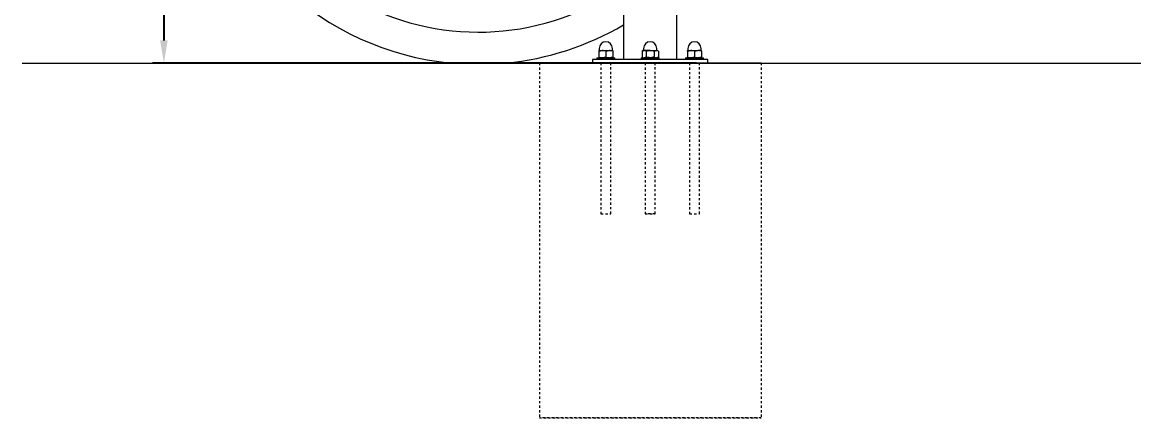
# Model space of a CAD drawing. Header units: inches. Extents: x -8 to 544, y 1 to 138.
# Drawn here: x -7.81 to 41.52, y 77.41 to 94.96 of the extents above; entities that cross this region are included whole.
import ezdxf

# ---------------------------------------------------------------- set-up
doc = ezdxf.new("R2010")
doc.units = ezdxf.units.IN
doc.linetypes.add('HIDDEN', pattern=[1.905, 1.27, -0.635])
for name, color, linetype, lineweight in [('ZANO_R', 7, 'Continuous', 0), ('ZANO_R_przerywana', 250, 'HIDDEN', 0), ('ZANO_W', 1, 'Continuous', 0)]:
    doc.layers.add(name, color=color, linetype=linetype, lineweight=lineweight)
doc.styles.get("Standard").update_dxf_attribs({"font": 'arial.ttf'})
doc.dimstyles.new('amerykanie', dxfattribs={"dimtxt": 50, "dimasz": 50, "dimexe": 0.5, "dimexo": 0.5, "dimgap": 1, "dimtad": 1, "dimdec": 0, "dimzin": 0, "dimlunit": 5, "dimtxsty": 'Standard', "dimcen": 0.09, "dimclrd": 1, "dimclre": 1, "dimclrt": 1, "dimazin": 0, "dimtfac": 1, "dimtdec": 0, "dimtmove": 0, "dimatfit": 3, "dimfxl": 1, "dimtzin": 0, "dimarcsym": 1})

# ---------------------------------------------------------------- blocks, each defined once
blk = doc.blocks.new('*D412')
at = {"layer": 'ZANO_W', "color": 1, "lineweight": -2}
for p, q in [((19.024, 111.992), (-2.019, 111.992)), ((-1.519, 110.992), (-1.519, 94.154)), ((22.12, 93.154), (-2.019, 93.154))]:
    blk.add_line(p, q, dxfattribs=at)
at = {"layer": 'ZANO_W', "color": 1}
for points in [[(-1.353, 110.992), (-1.686, 110.992), (-1.519, 111.992)], [(-1.686, 94.154), (-1.353, 94.154), (-1.519, 93.154)]]:
    blk.add_solid(points, dxfattribs=at)
at = {"layer": 'ZANO_W', "color": 1, "insert": (-2.86, 102.573), "char_height": 1.625, "attachment_point": 5, "rotation": 90}
blk.add_mtext('18 13/16', dxfattribs=at)

msp = doc.modelspace()

# ---------------------------------------------------------------- linework, layer by layer
at = {"layer": 'ZANO_R'}
for p, q in [((18.87593, 109.76902), (18.87593, 93.31111)), ((21.24883, 93.31111), (21.24883, 109.76902)), ((17.79966, 93.80301), (17.79966, 93.71447)), ((18.38994, 93.71447), (18.38994, 93.80301)), ((19.76724, 93.80301), (19.76724, 93.71447)), ((20.35751, 93.71447), (20.35751, 93.80301)), ((21.73482, 93.80301), (21.73482, 93.71447)), ((22.32509, 93.71447), (22.32509, 93.80301)), ((17.50453, 93.31111), (17.50453, 93.15371)), ((22.62023, 93.31111), (17.50453, 93.31111)), ((17.70129, 93.38982), (17.70129, 93.31111)), ((17.70129, 93.38982), (18.24506, 93.38982)), ((17.77999, 93.70463), (17.77999, 93.67651)), ((17.77999, 93.70463), (17.9374, 93.70463)), ((17.77999, 93.67651), (17.77999, 93.41793)), ((17.77999, 93.41793), (17.77999, 93.38982)), ((17.9374, 93.70463), (18.25221, 93.70463)), ((18.0948, 93.67651), (18.0948, 93.41793)), ((18.24506, 93.38982), (18.48832, 93.38982)), ((18.25221, 93.70463), (18.40961, 93.70463)), ((18.40961, 93.70463), (18.40961, 93.67651)), ((18.40961, 93.67651), (18.40961, 93.41793)), ((18.40961, 93.41793), (18.40961, 93.38982)), ((18.48832, 93.31111), (18.48832, 93.38982)), ((19.66886, 93.38982), (19.66886, 93.31111)), ((19.66886, 93.38982), (20.45589, 93.38982)), ((19.74757, 93.70463), (19.69887, 93.67651)), ((19.69887, 93.67651), (19.69887, 93.41793)), ((19.69887, 93.41793), (19.74757, 93.38982)), ((19.74757, 93.70463), (19.78974, 93.70463)), ((20.06238, 93.70463), (19.78974, 93.70463)), ((19.88062, 93.67651), (19.88062, 93.41793)), ((20.06238, 93.70463), (20.33501, 93.70463)), ((20.24414, 93.67651), (20.24414, 93.41793)), ((20.33501, 93.70463), (20.37719, 93.70463)), ((20.42589, 93.67651), (20.37719, 93.70463)), ((20.37719, 93.38982), (20.42589, 93.41793)), ((20.42589, 93.67651), (20.42589, 93.41793)), ((20.45589, 93.31111), (20.45589, 93.38982)), ((21.63644, 93.38982), (21.63644, 93.31111)), ((21.63644, 93.38982), (22.42347, 93.38982)), ((21.71514, 93.67651), (21.71514, 93.70463)), ((21.71514, 93.70463), (21.87255, 93.70463)), ((21.71514, 93.67651), (21.71514, 93.41793)), ((21.71514, 93.38982), (21.71514, 93.41793)), ((21.87255, 93.70463), (22.18736, 93.70463)), ((22.02996, 93.67651), (22.02996, 93.41793)), ((22.34477, 93.70463), (22.18736, 93.70463)), ((22.34477, 93.67651), (22.34477, 93.70463)), ((22.34477, 93.67651), (22.34477, 93.41793)), ((22.34477, 93.38982), (22.34477, 93.41793)), ((22.42347, 93.31111), (22.42347, 93.38982)), ((22.62023, 93.15371), (22.62023, 93.31111)), ((-7.80673, 93.15371), (89.36856, 93.15371)), ((11.21887, 93.15371), (12.43969, 93.15371)), ((12.43969, 93.15371), (13.66058, 93.15371)), ((15.14343, 93.15371), (24.98132, 93.15371)), ((24.98132, 93.15371), (15.14343, 93.15371)), ((18.31123, 93.15371), (17.87837, 93.15371)), ((20.27881, 93.15371), (19.84595, 93.15371)), ((20.27881, 93.15371), (19.84595, 93.15371)), ((22.24639, 93.15371), (21.81352, 93.15371))]:
    msp.add_line(p, q, dxfattribs=at)
at = {"layer": 'ZANO_R', "flags": 128}
for points in [[(17.77999, 93.67651), (17.85711, 93.69691), (17.9374, 93.70463)], [(18.0948, 93.41793), (18.01768, 93.39753), (17.9374, 93.38982)], [(18.0948, 93.67651), (18.17192, 93.69691), (18.25221, 93.70463)], [(18.40961, 93.41793), (18.3325, 93.39753), (18.25221, 93.38982)], [(19.69887, 93.67651), (19.74339, 93.69691), (19.78974, 93.70463)], [(19.88062, 93.41793), (19.8361, 93.39753), (19.78974, 93.38982)], [(19.88062, 93.67651), (20.01559, 93.70263), (20.06238, 93.70463)], [(20.06238, 93.38982), (20.01559, 93.39181), (19.88062, 93.41793)], [(20.06238, 93.70463), (20.20151, 93.68767), (20.24414, 93.67651)], [(20.24414, 93.41793), (20.20151, 93.40677), (20.06238, 93.38982)], [(20.24414, 93.67651), (20.28866, 93.69691), (20.33501, 93.70463)], [(20.42589, 93.41793), (20.38137, 93.39753), (20.33501, 93.38982)], [(21.71514, 93.67651), (21.79226, 93.69691), (21.87255, 93.70463)], [(22.02996, 93.41793), (21.95284, 93.39753), (21.87255, 93.38982)], [(22.02996, 93.67651), (22.10708, 93.69691), (22.18736, 93.70463)], [(22.34477, 93.41793), (22.26765, 93.39753), (22.18736, 93.38982)]]:
    msp.add_lwpolyline(points, dxfattribs=at)
at = {"layer": 'ZANO_R'}
for centre, radius, start, end in [((12.43969, 105.76982), 12.67514, 40.060676, 264.472875), ((53.42041, 105.76982), 12.67514, 104.775314, 264.472875), ((12.43969, 105.76982), 11.24471, 180, 304.916299), ((12.43969, 105.76982), 12.67514, 275.527481, 300.516353), ((18.0948, 93.80301), 0.29514, 0, 180), ((20.06238, 93.80301), 0.29514, 0, 180), ((22.02996, 93.80301), 0.29514, 0, 180), ((17.94142, 93.867), 0.4772, 250.227283, 269.516755), ((17.78983, 93.71447), 0.00984, 270, 0), ((17.93337, 93.22745), 0.47719, 70.227143, 89.516599), ((18.25623, 93.86701), 0.47721, 250.227618, 269.51642), ((18.24818, 93.22745), 0.4772, 70.227283, 89.516755), ((18.39978, 93.71447), 0.00984, 180, 270), ((19.7935, 93.56288), 0.1731, 236.859051, 268.756687), ((19.7574, 93.71447), 0.00984, 270, 0), ((19.78599, 93.53157), 0.1731, 56.859417, 88.757157), ((20.33877, 93.56288), 0.1731, 236.859051, 268.756687), ((20.33126, 93.53158), 0.17309, 56.858105, 88.757633), ((20.36735, 93.71447), 0.00984, 180, 270), ((21.87658, 93.86701), 0.47721, 250.227618, 269.51642), ((21.72498, 93.71447), 0.00984, 270, 0), ((21.86853, 93.22745), 0.4772, 70.227283, 89.516755), ((22.19139, 93.867), 0.4772, 250.227283, 269.516755), ((22.18334, 93.22743), 0.47721, 70.227618, 89.51642), ((22.33493, 93.71447), 0.00984, 180, 270)]:
    msp.add_arc(centre, radius, start, end, dxfattribs=at)
at = {"layer": 'ZANO_R_przerywana', "ltscale": 0.05}
for p, q in [((15.14343, 93.15371), (15.14343, 77.41308)), ((15.14343, 93.15371), (15.14343, 77.41308)), ((17.87837, 93.15371), (17.87837, 86.46394)), ((18.31123, 86.46394), (18.31123, 93.15371)), ((19.84595, 93.15371), (19.84595, 86.46394)), ((20.27881, 86.46394), (20.27881, 93.15371)), ((21.81352, 93.15371), (21.81352, 86.46394)), ((22.24639, 86.46394), (22.24639, 93.15371)), ((24.98132, 93.15371), (24.98132, 77.41308)), ((24.98132, 93.15371), (24.98132, 77.41308)), ((17.87837, 86.46394), (18.31123, 86.46394)), ((19.84595, 86.46394), (20.27881, 86.46394)), ((20.27881, 86.46394), (19.84595, 86.46394)), ((21.81352, 86.46394), (22.24639, 86.46394)), ((15.14343, 77.41308), (24.98132, 77.41308)), ((24.98132, 77.41308), (15.14343, 77.41308))]:
    msp.add_line(p, q, dxfattribs=at)

# ---------------------------------------------------------------- dimensions: what is measured, and where the dimension line sits
at = {"layer": 'ZANO_W'}
dim = msp.add_linear_dim(base=(-1.519485, 93.153707), p1=(19.523947, 111.992262), p2=(22.62023, 93.153707), angle=90, dimstyle='amerykanie', override={"dimtxt": 1.625, "dimasz": 1, "dimgap": 0.5, "dimdec": 4, "dimaunit": 1, "dimadec": 1, "dimtdec": 4, "dimtmove": 1, "dimfrac": 2}, dxfattribs=at)
dim.commit()
dim.dimension.update_dxf_attribs({"geometry": '*D412', "text_midpoint": (-2.86025, 102.572985)})

doc.saveas('drawing.dxf')
